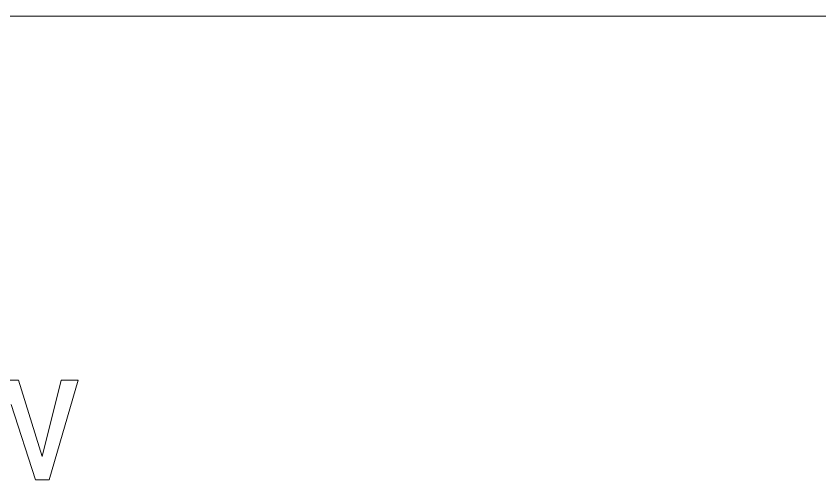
# Model space of a CAD drawing. Header units: millimetres. Extents: x 0 to 3480, y 0 to 2432.
# Drawn here: x 2970.6 to 3168.1, y 275 to 389.1 of the extents above; entities that cross this region are included whole.
import ezdxf

# ---------------------------------------------------------------- set-up
doc = ezdxf.new("R2010")
doc.units = ezdxf.units.MM
doc.header["$MEASUREMENT"] = 0
doc.layers.add('Domyślny', color=7, linetype='Continuous', true_color=0x000000)

msp = doc.modelspace()

# ---------------------------------------------------------------- linework, layer by layer
at = {"layer": 'Domyślny', "color": 18, "lineweight": 15, "true_color": 0x000000}
for p, q in [((3477.08, 389.07), (2165.12, 389.07)), ((2967.81, 299.52), (2971.18, 299.52)), ((2971.18, 299.52), (2977, 280.8)), ((2977, 280.8), (2981.71, 299.52)), ((2985.9, 299.52), (2978.76, 275.03)), ((2981.71, 299.52), (2985.9, 299.52)), ((2975.37, 275.03), (2969.42, 293.59)), ((2978.76, 275.03), (2975.37, 275.03))]:
    msp.add_line(p, q, dxfattribs=at)

doc.saveas('drawing.dxf')
